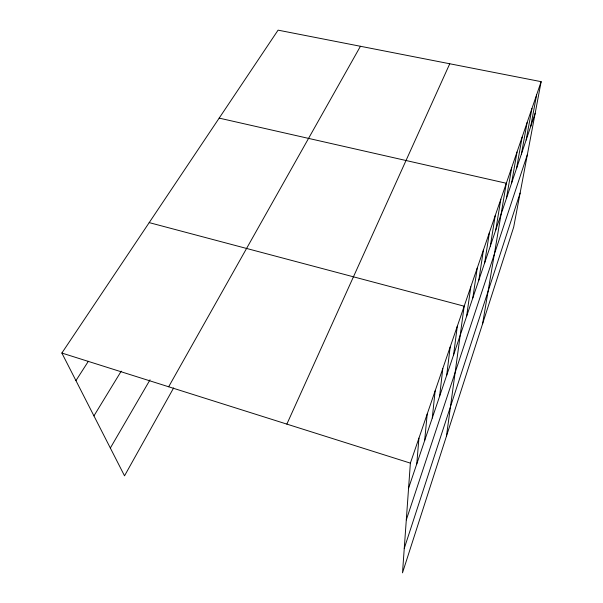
<?xml version="1.0" encoding="UTF-8"?>
<svg xmlns="http://www.w3.org/2000/svg" width="603" height="603" viewBox="0 0 603 603"><rect width="100%" height="100%" fill="white"/><g stroke="black" fill="none" stroke-linecap="round" stroke-linejoin="round"><path stroke-width="0.9" d="M541.14 81.661L410.372 463.127L402.502 572.85L513.688 227.105L541.14 81.661L278.081 30.15L61.86 353.041L124.527 475.827L173.626 387.933M416.763 463.956L418.949 438.102M424.655 440.574L427.203 414.035M432.276 418.022L435.147 390.857M439.617 396.254L442.798 368.531M446.717 375.239L450.177 347.004M453.577 354.933L457.3 326.238M446.461 436.165L464.167 306.196L149.197 222.613M466.616 316.304L470.807 286.84M472.827 297.92L477.222 268.131M478.835 280.116L483.425 250.034M484.661 262.87L489.425 232.532M490.307 246.145L495.229 215.58M495.779 229.931L500.859 199.171M482.604 323.773L506.309 183.259L219.175 118.113M506.407 198.47L511.759 167.378M511.555 183.206L517.035 151.994M516.56 168.388L522.145 137.069M521.414 154.006L527.112 122.59M526.133 140.024L531.929 108.548M530.723 126.442L536.602 94.905M404.251 548.444L520.118 193.05M406.301 519.914L527.391 154.504M408.57 488.211L535.185 113.228M286.855 424.113L449.755 63.767M168.667 386.779L360.436 46.273M110.341 448.029L150.034 379.807M93.932 415.889L121.226 371.154M75.933 380.621L88.37 361.272M61.86 353.041L410.372 463.127"/></g></svg>
